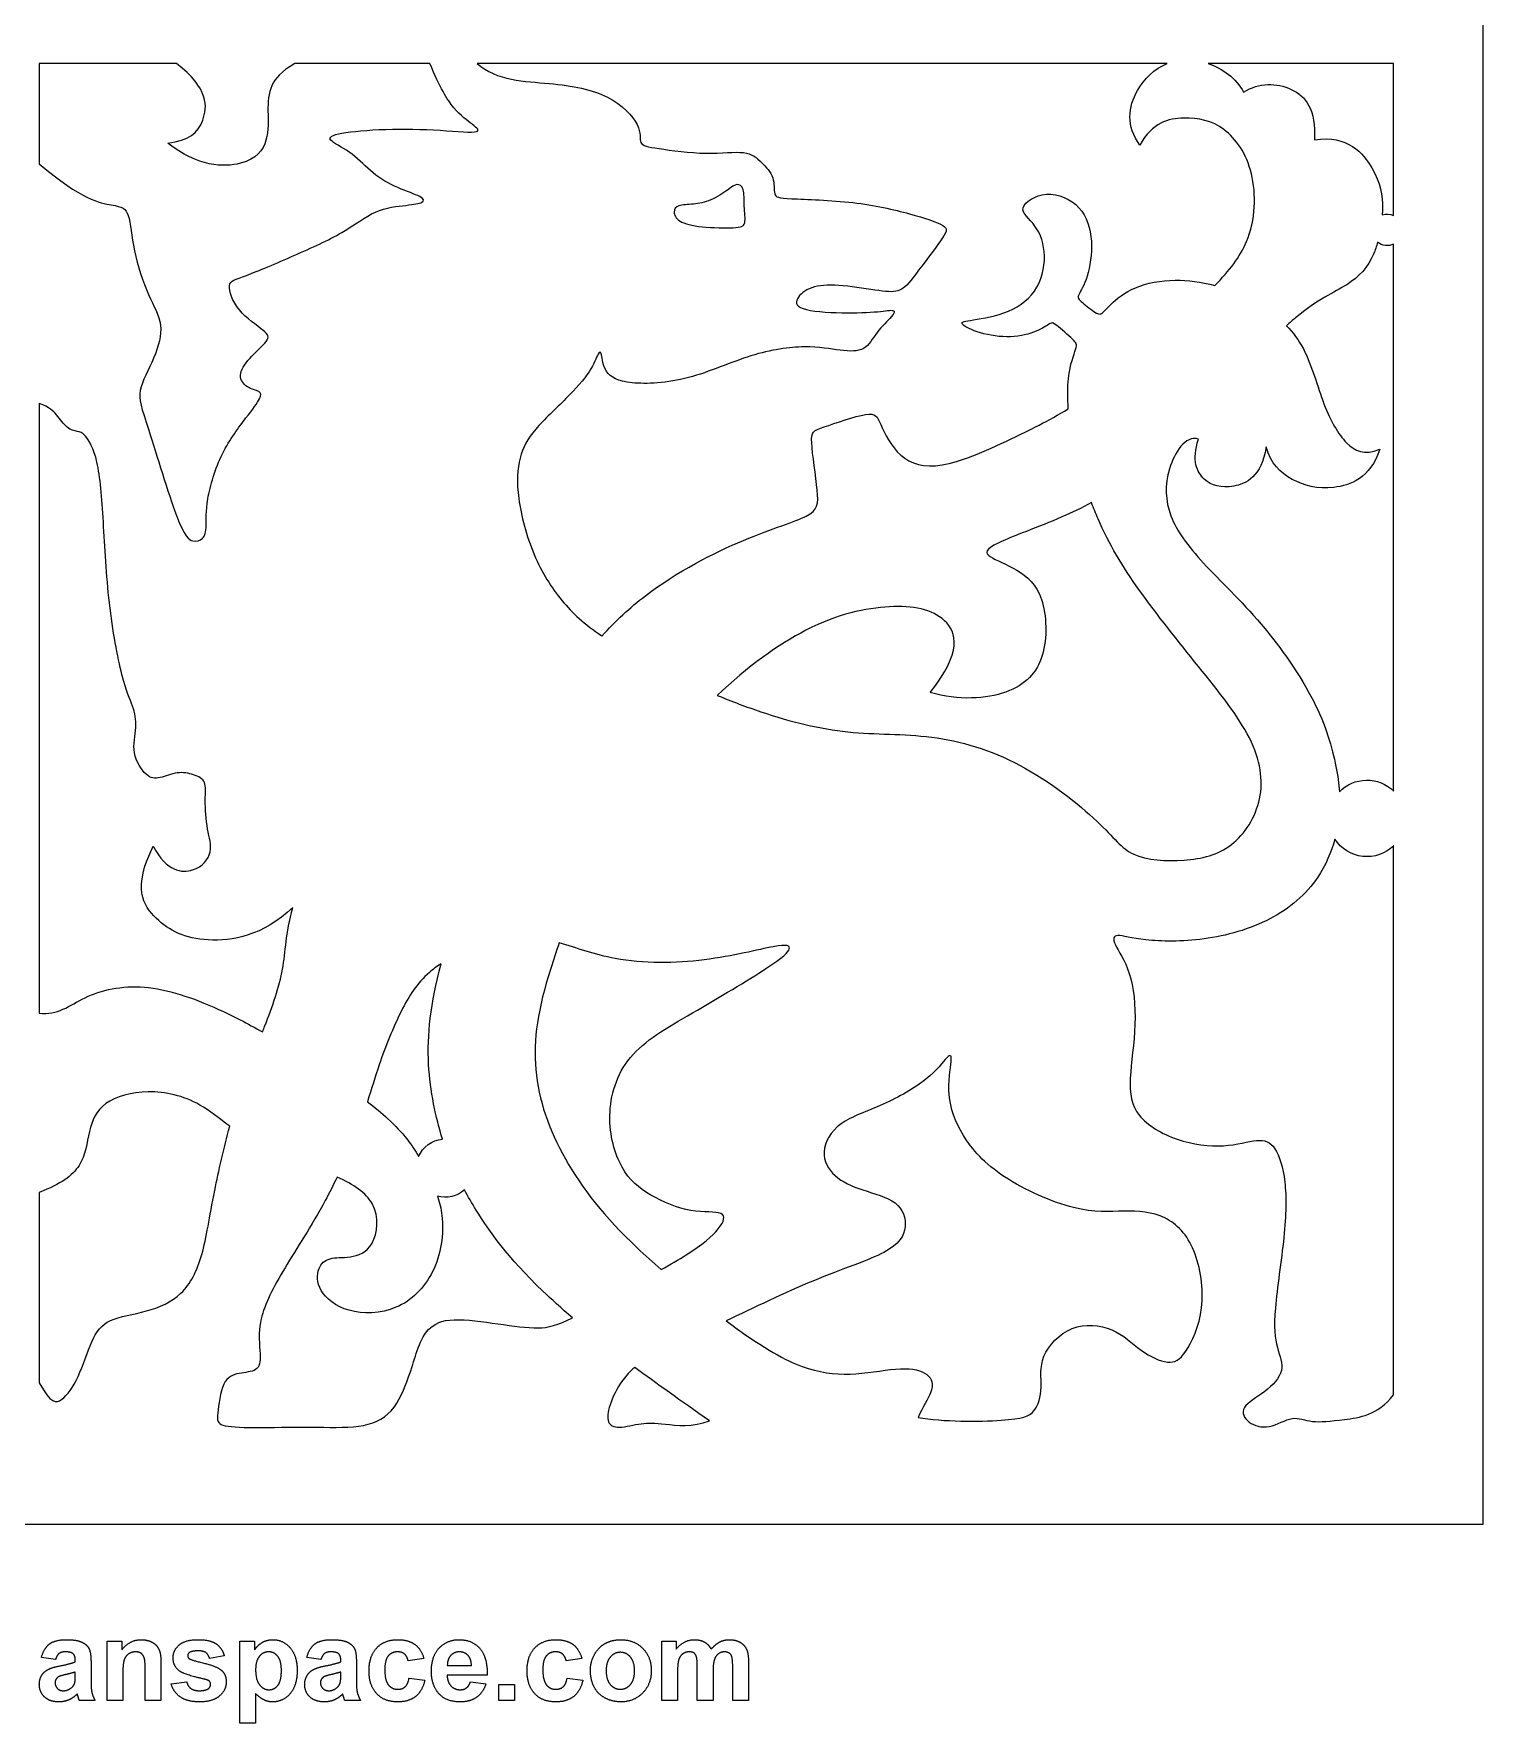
# Model space of a CAD drawing. Header units: millimetres. Extents: x -95 to 95, y -108 to 96.
# Drawn here: x 6.9 to 95.3, y -108.4 to -5.5 of the extents above; entities that cross this region are included whole.
import ezdxf

# ---------------------------------------------------------------- set-up
doc = ezdxf.new("R2010")
doc.units = ezdxf.units.MM
doc.header["$MEASUREMENT"] = 0
doc.layers.add('Layer 03', color=5, linetype='Continuous')

msp = doc.modelspace()

# ---------------------------------------------------------------- linework, layer by layer
at = {"layer": 'Layer 03'}
for p, q in [((7.27, -7.27), (7.27, -13.37)), ((15.63, -7.27), (7.27, -7.27)), ((31.07, -7.27), (22.83, -7.27)), ((76, -7.27), (33.94, -7.27)), ((89.79, -51.6), (89.79, -18.27)), ((7.27, -27.98), (7.27, -65.12)), ((89.79, -88.38), (89.79, -54.93)), ((7.27, -76.05), (7.27, -87.65)), ((11.41, -107), (11.41, -103.39)), ((11.41, -103.39), (12.3, -103.39)), ((12.3, -103.39), (12.3, -103.92)), ((19.49, -103.39), (20.39, -103.39)), ((19.49, -108.39), (19.49, -103.39)), ((20.39, -103.39), (20.39, -103.92)), ((45.2, -103.39), (46.07, -103.39)), ((45.2, -107), (45.2, -103.39)), ((46.07, -103.39), (46.07, -103.88)), ((8.26, -104.5), (7.4, -104.38)), ((9.46, -104.65), (9.46, -104.56)), ((10.42, -104.69), (10.42, -105.81)), ((14.68, -104.75), (14.68, -107)), ((18.54, -104.28), (17.64, -104.44)), ((24.43, -104.5), (23.57, -104.38)), ((25.64, -104.65), (25.64, -104.56)), ((26.59, -104.69), (26.59, -105.81)), ((30.7, -104.44), (29.74, -104.59)), ((32.13, -104.87), (33.6, -104.87)), ((40.33, -104.44), (39.37, -104.59)), ((49.52, -107), (49.52, -104.93)), ((50.48, -104.68), (50.48, -107)), ((9.46, -105.46), (9.46, -105.27)), ((12.36, -105.36), (12.36, -107)), ((13.72, -107), (13.72, -105.16)), ((15.3, -105.98), (16.25, -105.86)), ((25.64, -105.46), (25.64, -105.27)), ((29.8, -105.64), (30.76, -105.77)), ((34.56, -105.46), (32.12, -105.46)), ((33.54, -105.86), (34.49, -105.98)), ((39.43, -105.64), (40.39, -105.77)), ((46.16, -105.24), (46.16, -107)), ((47.36, -107), (47.36, -105.02)), ((48.32, -105.26), (48.32, -107)), ((10.67, -107), (9.71, -107)), ((12.36, -107), (11.41, -107)), ((14.68, -107), (13.72, -107)), ((20.45, -106.57), (20.45, -108.39)), ((26.84, -107), (25.88, -107)), ((35.27, -107), (35.27, -106.04)), ((35.27, -106.04), (36.22, -106.04)), ((36.22, -107), (35.27, -107)), ((36.22, -106.04), (36.22, -107)), ((46.16, -107), (45.2, -107)), ((48.32, -107), (47.36, -107)), ((50.48, -107), (49.52, -107)), ((20.45, -108.39), (19.49, -108.39))]:
    msp.add_line(p, q, dxfattribs=at)
for points in [[(-95.25, 96.27), (-95.25, -96.27), (95.25, -96.27), (95.25, 96.27), (-95.25, 96.27)], [(89.79, -16.52), (89.79, -7.27), (78.49, -7.27)]]:
    msp.add_lwpolyline(points, dxfattribs=at)
at = {"layer": 'Layer 03', "extrusion": (0, 0, -1)}
for centre, radius, start, end in [((-89.4, -17.4), 0.956, 71.3585, 114.297), ((-89.4, -17.4), 0.956, 245.703, 307.7431), ((-88.17, -53.26), 2.33, 43.9168, 134.391), ((-88.17, -53.26), 2.33, 225.609, 327.2871), ((-32, -74.57), 1.77, 23.5785, 84.7647), ((-32, -74.57), 1.77, 228.6974, 285.4912)]:
    msp.add_arc(centre, radius, start, end, dxfattribs=at)
at = {"layer": 'Layer 03'}
for points, knots in [([(7.27, -13.37), (9.84, -15.6), (12.11, -15.91), (12.77, -16.18), (12.93, -18.57), (13.91, -21.58), (14.92, -23.1), (14.34, -25.21), (13.12, -27.32), (13.67, -28.61), (15.86, -35.92), (16.64, -36.48), (17.29, -36.27), (17.5, -35.56), (17.36, -34.07), (18.3, -30.88), (20.01, -28.68), (20.83, -27.58), (20.78, -27.22), (19.89, -27.06), (19.33, -26.31), (19.97, -25.25), (21.35, -24.08), (21.19, -23.66), (19.24, -22.37), (18.61, -20.52), (19.48, -20.4), (22.83, -18.95), (25.92, -17.58), (27.71, -16.1), (29.79, -15.9), (30.74, -15.75), (30.71, -15.39), (29.11, -14.9), (27.53, -13.99), (26.42, -12.71), (24.78, -11.94), (25.08, -11.54), (27.86, -11.24), (31.36, -11.26), (34.41, -11.59), (33.73, -11.01), (32.56, -10.19), (31.67, -8.74), (31.07, -7.27)], [70.45821, 70.45821, 70.45821, 70.45821, 71.57014, 72.68207, 73.793999, 74.905929, 76.017859, 77.129789, 78.241718, 79.353648, 80.465578, 81.577508, 82.689438, 83.801367, 84.913297, 86.025227, 87.137157, 88.249087, 89.361016, 90.472946, 91.584876, 92.696806, 93.808736, 94.920665, 96.032595, 97.144525, 98.256455, 99.368384, 100.480314, 101.592244, 102.704174, 103.816104, 104.928033, 106.039963, 107.151893, 108.263823, 109.375753, 110.487682, 111.599612, 112.711542, 113.823472, 114.935402, 116.047331, 117.159261, 117.159261, 117.159261, 117.159261]), ([(22.83, -7.27), (22.02, -7.75), (21.27, -8.56), (21.16, -10.13), (21.3, -11.97), (20.12, -13.65), (16.94, -13.56), (15.09, -12.11)], [121.688776, 121.688776, 121.688776, 121.688776, 123.123482, 124.558189, 125.992895, 127.427601, 128.862307, 128.862307, 128.862307, 128.862307]), ([(33.94, -7.27), (35.13, -8.32), (38.6, -8.38), (42.16, -9.09), (44.07, -11.15), (43.72, -12.23), (44.6, -12.4), (48.08, -12.87), (50.42, -12.51), (51.28, -13.27), (52.12, -14.17), (51.98, -15.38), (52.44, -15.5), (57.03, -15.63), (60.48, -16.43), (62.75, -17.18), (62.47, -17.7), (60.45, -20.42), (59.76, -21.22), (58.66, -21.17), (56.12, -20.73), (54.38, -20.77), (53.36, -21.48), (53.3, -22.3), (56.27, -22.5), (58.58, -22.4), (59.44, -22.22), (59.35, -22.6), (58.23, -23.62), (57.65, -24.83), (56.15, -24.8), (54.11, -24.39), (50.72, -24.85), (46.81, -26.67), (42.97, -26.88), (41.63, -26.12), (41.54, -24.81), (41.35, -24.78), (40.94, -25.97), (39.48, -27.63), (37.29, -29.62), (36.45, -31.17), (36.29, -33.54), (37.29, -37.34), (39.06, -40.14), (40.47, -41.41), (41.55, -42.14), (41.55, -42.15)], [471.536981, 471.536981, 471.536981, 471.536981, 472.891674, 474.246367, 475.60106, 476.955753, 478.310446, 479.665139, 481.019832, 482.374525, 483.729218, 485.083911, 486.438604, 487.793297, 489.147991, 490.502684, 491.857377, 493.21207, 494.566763, 495.921456, 497.276149, 498.630842, 499.985535, 501.340228, 502.694921, 504.049614, 505.404307, 506.759, 508.113694, 509.468387, 510.82308, 512.177773, 513.532466, 514.887159, 516.241852, 517.596545, 518.951238, 520.305931, 521.660624, 523.015317, 524.37001, 525.724703, 527.079397, 528.43409, 529.788783, 531.143476, 531.146013, 531.146013, 531.146013, 531.146013]), ([(74.33, -12.24), (73.48, -11.09), (73.72, -9.05), (75.21, -7.58), (76, -7.27)], [444.723317, 444.723317, 444.723317, 444.723317, 446.867181, 448.404396, 448.404396, 448.404396, 448.404396]), ([(78.9, -20.8), (79.78, -19.88), (81.35, -17.92), (81.47, -13.65), (79.54, -10.93), (77.1, -10.39), (75.07, -10.85), (74.33, -12.24)], [431.425292, 431.425292, 431.425292, 431.425292, 433.441555, 436.261995, 439.082436, 441.902877, 444.723317, 444.723317, 444.723317, 444.723317]), ([(84.96, -11.91), (87, -11.61), (88.87, -13.83), (89.15, -15.35), (89.1, -16.37), (89.1, -16.49)], [32.006784, 32.006784, 32.006784, 32.006784, 34.133692, 36.260599, 36.541378, 36.541378, 36.541378, 36.541378]), ([(69.97, -28.31), (69.91, -27.59), (69.94, -25.89), (70.55, -24.44), (70.44, -24.23), (69.06, -23.03), (68.93, -23.05), (68.14, -23.59), (66.53, -24.04), (64.46, -23.73), (63.29, -23.09), (63.66, -22.94), (66.12, -22.64), (68.15, -21.3), (68.72, -18.92), (68.06, -16.99), (66.66, -16.12), (68.58, -14.86), (70.89, -15.85), (71.55, -18.07), (71.16, -20.45), (70.5, -21.45), (70.58, -21.65), (71.65, -22.51), (71.98, -22.6), (72.41, -22.03), (73.88, -20.8), (76.38, -20.34), (78.05, -20.56), (78.9, -20.8)], [395.579228, 395.579228, 395.579228, 395.579228, 396.358295, 397.712988, 399.067681, 400.422374, 401.777068, 403.131761, 404.486454, 405.841147, 407.19584, 408.550533, 409.905226, 411.259919, 412.614612, 413.969305, 415.323998, 416.678691, 418.033384, 419.388078, 420.742771, 422.097464, 423.452157, 424.80685, 426.161543, 427.516236, 428.870929, 430.225622, 431.425292, 431.425292, 431.425292, 431.425292]), ([(88.82, -18.15), (88.75, -18.4), (88.36, -19.53), (87.18, -20.82), (85.02, -21.69), (83.46, -23.07), (83.27, -23.24)], [47.946887, 47.946887, 47.946887, 47.946887, 48.538473, 50.665381, 52.792289, 53.074932, 53.074932, 53.074932, 53.074932]), ([(83.27, -23.24), (83.66, -23.65), (84.64, -24.96), (85.48, -28.26), (86.88, -30.64), (87.98, -31.14), (88.96, -30.77)], [53.074932, 53.074932, 53.074932, 53.074932, 53.806926, 55.161619, 56.516312, 57.871005, 57.871005, 57.871005, 57.871005]), ([(41.55, -42.15), (42.38, -41.23), (45.04, -38.77), (50.63, -35.93), (54.65, -34.84), (54.8, -33.74), (54.16, -29.74), (54.56, -29.59), (58.19, -28.34), (58.37, -28.96), (59.56, -31.42), (61.98, -32.14), (65.61, -30.6), (68.76, -29.03), (69.97, -28.31)], [364.294447, 364.294447, 364.294447, 364.294447, 365.672868, 368.493309, 371.31375, 374.13419, 376.954631, 379.775072, 382.595512, 385.415953, 388.236394, 391.056834, 393.877275, 395.579228, 395.579228, 395.579228, 395.579228]), ([(77.9, -30.15), (77.09, -29.91), (75.8, -32), (75.91, -34.86), (77.89, -37.55), (81.79, -41.19), (85.3, -46.28), (86.21, -49.54), (86.46, -51.15), (86.49, -51.65)], [67.914172, 67.914172, 67.914172, 67.914172, 69.469855, 71.025538, 72.581221, 74.136904, 75.692587, 77.24827, 77.959844, 77.959844, 77.959844, 77.959844]), ([(48.58, -45.77), (49.46, -46.13), (52.25, -47.18), (56.59, -48.24), (61.55, -48.01), (67.06, -49.6), (72.4, -53.8), (73.56, -55.73), (77.12, -55.96), (80.07, -55.25), (82.04, -52.16), (81.5, -48.48), (77.96, -44.08), (74.05, -39.22), (72.3, -36.3), (71.51, -34.36), (71.38, -34.02)], [43.328033, 43.328033, 43.328033, 43.328033, 43.968701, 45.323394, 46.678087, 48.03278, 49.387473, 50.742166, 52.096859, 53.451552, 54.806245, 56.160938, 57.515631, 58.870324, 60.225018, 60.497284, 60.497284, 60.497284, 60.497284]), ([(71.38, -34.02), (70.79, -34.35), (68.88, -35.25), (64.88, -36.67), (64.88, -37.29), (66.88, -38.02), (68.6, -39.47), (68.75, -43.66), (66.67, -45.87), (63.29, -46.1), (61.55, -45.58)], [60.497284, 60.497284, 60.497284, 60.497284, 61.435157, 63.562064, 65.688972, 67.815879, 69.942787, 72.069694, 74.196602, 76.323509, 76.323509, 76.323509, 76.323509]), ([(61.55, -45.58), (63.52, -43.13), (62.84, -40.72), (59.34, -40.08), (54.42, -41.12), (50.42, -44.02), (48.58, -45.77)], [31.903613, 31.903613, 31.903613, 31.903613, 34.850995, 37.798377, 40.74576, 43.328033, 43.328033, 43.328033, 43.328033]), ([(86.21, -54.52), (85.99, -55.32), (85.15, -57.3), (82.47, -59.61), (78.17, -60.82), (74.32, -60.73), (72.76, -60.22), (72.61, -60.78), (73.83, -62.44), (74.19, -65.76), (73.59, -69.34), (73.92, -71.45), (76.53, -73), (79.59, -73.38), (81.62, -72.71), (82.6, -73.09), (83.28, -75.23), (83.23, -78.49), (82.41, -83.61), (82.64, -85.61), (83.27, -86.88), (82, -88.26), (80.34, -89.13), (80.85, -90.15), (82.19, -90.53), (83.7, -89.57), (84.7, -90.13), (86.54, -89.91), (88.81, -89.64), (89.79, -88.38)], [55.246818, 55.246818, 55.246818, 55.246818, 56.311794, 57.867477, 59.42316, 60.978843, 62.534526, 64.090209, 65.645892, 67.201575, 68.757258, 70.312941, 71.868624, 73.424307, 74.979991, 76.535674, 78.091357, 79.64704, 81.202723, 82.758406, 84.314089, 85.869772, 87.425455, 88.981138, 90.536821, 92.092504, 93.648187, 95.20387, 96.759553, 96.759553, 96.759553, 96.759553]), ([(20.87, -66.27), (20.91, -66.16), (21.47, -64.74), (22.28, -62.41), (22.28, -60.31), (22.71, -58.69)], [77.333483, 77.333483, 77.333483, 77.333483, 77.474263, 79.209035, 80.943808, 80.943808, 80.943808, 80.943808]), ([(38.95, -60.85), (38.76, -61.39), (37.72, -64.46), (37.05, -68.6), (38.96, -74.04), (42.02, -77.95), (44.66, -80.31), (45.16, -80.75)], [-32.244621, -32.244621, -32.244621, -32.244621, -31.647515, -28.700133, -25.752751, -22.805369, -22.13547, -22.13547, -22.13547, -22.13547]), ([(45.16, -80.75), (45.72, -80.44), (47.39, -79.46), (48.9, -78.2), (49.2, -77.1), (47.07, -77.38), (44.37, -76.26), (42.65, -74.83), (41.69, -71.45), (42.8, -67.56), (46.82, -65.27), (52.31, -62.03), (53.2, -61.1), (52.69, -60.83), (47.96, -62.07), (42.71, -62.14), (40, -61.15), (38.95, -60.85)], [-22.13547, -22.13547, -22.13547, -22.13547, -21.391823, -19.720261, -18.048698, -16.377136, -14.705574, -13.034012, -11.36245, -9.690888, -8.019326, -6.347764, -4.676202, -3.00464, -1.333078, 0.338484, 1.525104, 1.525104, 1.525104, 1.525104]), ([(31.75, -62.12), (31.49, -62.28), (30.43, -63.08), (29.3, -64.83), (28.06, -67.89), (27.52, -69.72), (27.26, -70.52)], [9.461671, 9.461671, 9.461671, 9.461671, 9.941428, 11.61299, 13.284552, 14.367322, 14.367322, 14.367322, 14.367322]), ([(31.84, -72.81), (31.42, -71.47), (30.7, -68.12), (31.11, -64.57), (31.75, -62.12)], [4.118217, 4.118217, 4.118217, 4.118217, 6.64431, 9.461671, 9.461671, 9.461671, 9.461671]), ([(7.27, -65.12), (8.37, -65.29), (9.8, -64.01), (13.52, -63.14), (17.43, -64.45), (19.95, -65.75), (20.87, -66.27)], [70.935913, 70.935913, 70.935913, 70.935913, 72.742072, 74.548231, 76.354389, 77.333483, 77.333483, 77.333483, 77.333483]), ([(60.81, -89.76), (62.33, -90.03), (66.79, -90), (68, -89.53), (68.44, -87.98), (68.1, -86.06), (70.08, -83.96), (72.81, -84.18), (74.36, -85.8), (76.16, -86.6), (77.05, -86.11), (78.41, -83.27), (77.84, -79.28), (75.97, -77.31), (73.37, -77.1), (70.67, -77.39), (65.62, -75.16), (63.34, -72.56), (62.5, -70.09), (62.94, -67.71), (62.72, -67.56), (61.58, -69.14), (58.68, -70.8), (55.82, -71.71), (54.78, -73.63), (55.61, -75.15), (57.35, -75.93), (59.71, -76.51), (60.27, -78.17), (59.36, -79.72), (54.81, -81.12), (50.78, -83.09), (49.12, -83.87)], [60.248101, 60.248101, 60.248101, 60.248101, 61.683698, 63.119296, 64.554894, 65.990491, 67.426089, 68.861687, 70.297285, 71.732882, 73.16848, 74.604078, 76.039676, 77.475273, 78.910871, 80.346469, 81.782066, 83.217664, 84.653262, 86.08886, 87.524457, 88.960055, 90.395653, 91.831251, 93.266848, 94.702446, 96.138044, 97.573641, 99.009239, 100.444837, 101.880435, 103.195407, 103.195407, 103.195407, 103.195407]), ([(18.87, -72.02), (18.23, -71.54), (16.7, -70.29), (13.84, -69.67), (10.97, -70.47), (10.24, -72.26), (10.01, -74.54), (8.57, -75.54), (7.27, -76.05)], [64.854453, 64.854453, 64.854453, 64.854453, 65.937716, 67.743875, 69.550034, 71.356192, 73.162351, 74.96851, 74.96851, 74.96851, 74.96851]), ([(27.26, -70.52), (27.72, -70.87), (29.29, -72.18), (29.98, -73.16), (30.38, -73.87)], [1.169438, 1.169438, 1.169438, 1.169438, 1.676782, 3.078931, 3.078931, 3.078931, 3.078931]), ([(7.27, -87.65), (7.97, -88.93), (8.61, -88.9), (9.69, -87.43), (10.43, -84.94), (11.35, -83.7), (13.84, -83.38), (16.07, -82.42), (17.29, -80.06), (17.75, -76.67), (18.51, -73.36), (18.87, -72.02)], [49.728756, 49.728756, 49.728756, 49.728756, 51.463528, 53.1983, 54.933073, 56.667845, 58.402618, 60.13739, 61.872163, 63.606935, 64.854453, 64.854453, 64.854453, 64.854453]), ([(25.42, -75.11), (25.19, -75.59), (24.14, -77.67), (22.05, -80.8), (20.47, -83.9), (20.81, -86.11), (20.62, -86.98), (19.41, -87.02), (18.4, -87.4), (18.08, -89.8), (18.14, -90.29), (20.1, -90.41), (23.93, -90.31), (26.88, -90.45), (28.88, -89.63), (29.53, -87.96), (29.75, -87.34), (29.97, -86.72), (30.21, -85.9), (30.75, -84.43), (32, -83.63), (34.89, -84), (37.61, -84.41), (38.62, -84.23), (39.65, -83.74), (39.75, -83.69)], [12.704751, 12.704751, 12.704751, 12.704751, 13.21503, 14.886592, 16.558154, 18.229717, 19.901279, 21.572841, 23.244403, 24.915965, 26.587527, 28.259089, 29.930651, 31.602213, 33.273775, 34.945337, 34.945337, 34.945337, 36.616899, 38.288461, 39.960023, 41.631586, 43.303148, 44.97471, 45.149715, 45.149715, 45.149715, 45.149715]), ([(31.53, -76.28), (31.66, -76.65), (32.01, -78.09), (31.53, -81.13), (29.14, -83.42), (25.91, -83.49), (24.14, -82.01), (24.21, -80.58), (24.88, -79.97), (26.18, -80.07), (27.73, -79.57), (28.13, -76.72), (26.42, -75.57), (25.42, -75.11)], [-5.670203, -5.670203, -5.670203, -5.670203, -5.007628, -3.20147, -1.395311, 0.410848, 2.217006, 4.023165, 5.829324, 7.635482, 9.441641, 11.2478, 12.704751, 12.704751, 12.704751, 12.704751]), ([(39.75, -83.69), (39.07, -83.1), (36.02, -80.33), (34.37, -77.95), (33.39, -76.3), (33.17, -75.9)], [45.149715, 45.149715, 45.149715, 45.149715, 45.830767, 48.651208, 49.557535, 49.557535, 49.557535, 49.557535]), ([(49.12, -83.87), (49.5, -84.16), (51.86, -85.84), (54.19, -87.01), (57, -87.24), (59.97, -86.62), (61.55, -87.04), (61.87, -87.97), (61.12, -89.09), (60.81, -89.76)], [42.947306, 42.947306, 42.947306, 42.947306, 43.4883, 46.435682, 49.383064, 52.330446, 55.277828, 58.22521, 60.248101, 60.248101, 60.248101, 60.248101]), ([(43.55, -86.71), (43.25, -86.96), (42.59, -87.69), (41.93, -89.1), (41.83, -90.13), (42.47, -90.48), (44.02, -90.06), (45.11, -90.12), (47.08, -90.36), (48.11, -89.96)], [1.098082, 1.098082, 1.098082, 1.098082, 1.85383, 3.289428, 4.725025, 6.160623, 7.596221, 9.031819, 10.467416, 10.467416, 10.467416, 10.467416])]:
    msp.add_open_spline(points, degree=3, knots=knots, dxfattribs=at)
for points, degree in [([(15.09, -12.11), (16.41, -11.97), (17.44, -11.05), (17.61, -8.79), (15.63, -7.27)], 3), ([(78.49, -7.27), (79.37, -7.57), (80.19, -8.15), (80.65, -9.01)], 3), ([(80.65, -9.01), (81.58, -8.42), (83.78, -8.43), (85.08, -10.08), (84.96, -11.91)], 3), ([(48.18, -15.58), (48.55, -15.42), (49.33, -14.91), (49.77, -14.53), (50.24, -14.82), (50.19, -15.93), (50.36, -17.15), (49.86, -17.3), (47.51, -17.27), (46.12, -16.91), (45.87, -16.28), (46.12, -15.86), (47.12, -15.87), (47.81, -15.74), (48.18, -15.58)], 3), ([(14.21, -54.95), (15.03, -56.52), (16.91, -56.67), (17.91, -55.28), (17.48, -54.04), (17.33, -52.01), (17.49, -50.96), (16.7, -50.58), (15.69, -50.37), (14.57, -50.86), (13.81, -50.81), (12.83, -49.29), (13.26, -47.64), (13.02, -46.45), (12.34, -45.08), (11.43, -40.19), (11.18, -34.97), (10.88, -31.17), (9.99, -29.74), (9.64, -29.7), (8.95, -29.56), (8.31, -28.61), (7.9, -28.22), (7.27, -27.98)], 3), ([(82.03, -30.63), (81.73, -32.46), (79.88, -33.3), (78.12, -32.85), (77.48, -31.48), (77.9, -30.15)], 3), ([(88.96, -30.77), (88.35, -32.53), (85.96, -33.42), (83.51, -32.78), (82.29, -31.64), (82.03, -30.63)], 3), ([(22.71, -58.69), (20.9, -60.43), (17.09, -61.06), (14.24, -59.64), (12.94, -57.49), (14.21, -54.95)], 3), ([(48.11, -89.96), (46.36, -88.75), (44.85, -87.68), (43.55, -86.71)], 3), ([(7.4, -104.38), (7.54, -103.83), (7.89, -103.56)], 2), ([(7.89, -103.56), (8.24, -103.3), (8.93, -103.3)], 2), ([(8.93, -103.3), (9.56, -103.3), (9.86, -103.45)], 2), ([(9.86, -103.45), (10.17, -103.6), (10.29, -103.83)], 2), ([(10.29, -103.83), (10.42, -104.07), (10.42, -104.69)], 2), ([(12.3, -103.92), (12.77, -103.3), (13.48, -103.3)], 2), ([(13.48, -103.3), (13.79, -103.3), (14.05, -103.41)], 2), ([(14.05, -103.41), (14.31, -103.52), (14.44, -103.7)], 2), ([(14.44, -103.7), (14.57, -103.88), (14.63, -104.1)], 2), ([(15.42, -104.41), (15.42, -103.94), (15.79, -103.62)], 2), ([(15.79, -103.62), (16.16, -103.3), (16.94, -103.3)], 2), ([(16.94, -103.3), (17.68, -103.3), (18.04, -103.55)], 2), ([(18.04, -103.55), (18.4, -103.8), (18.54, -104.28)], 2), ([(20.39, -103.92), (20.56, -103.65), (20.85, -103.47)], 2), ([(20.85, -103.47), (21.14, -103.3), (21.5, -103.3)], 2), ([(21.5, -103.3), (22.12, -103.3), (22.55, -103.79)], 2), ([(22.55, -103.79), (22.98, -104.29), (22.98, -105.17)], 2), ([(23.57, -104.38), (23.71, -103.83), (24.06, -103.56)], 2), ([(24.06, -103.56), (24.41, -103.3), (25.1, -103.3)], 2), ([(25.1, -103.3), (25.73, -103.3), (26.04, -103.45)], 2), ([(26.04, -103.45), (26.34, -103.6), (26.47, -103.83)], 2), ([(26.47, -103.83), (26.59, -104.07), (26.59, -104.69)], 2), ([(27.36, -105.2), (27.36, -104.3), (27.83, -103.8)], 2), ([(27.83, -103.8), (28.3, -103.3), (29.1, -103.3)], 2), ([(29.1, -103.3), (29.76, -103.3), (30.14, -103.58)], 2), ([(30.14, -103.58), (30.53, -103.86), (30.7, -104.44)], 2), ([(31.16, -105.22), (31.16, -104.32), (31.63, -103.81)], 2), ([(31.63, -103.81), (32.11, -103.3), (32.83, -103.3)], 2), ([(32.83, -103.3), (33.64, -103.3), (34.11, -103.83)], 2), ([(34.11, -103.83), (34.58, -104.36), (34.56, -105.46)], 2), ([(36.99, -105.2), (36.99, -104.3), (37.46, -103.8)], 2), ([(37.46, -103.8), (37.93, -103.3), (38.73, -103.3)], 2), ([(38.73, -103.3), (39.39, -103.3), (39.77, -103.58)], 2), ([(39.77, -103.58), (40.16, -103.86), (40.33, -104.44)], 2), ([(41.09, -104.22), (41.32, -103.77), (41.75, -103.53)], 2), ([(41.75, -103.53), (42.17, -103.3), (42.7, -103.3)], 2), ([(42.7, -103.3), (43.51, -103.3), (44.04, -103.83)], 2), ([(44.04, -103.83), (44.56, -104.37), (44.56, -105.18)], 2), ([(46.07, -103.88), (46.54, -103.3), (47.19, -103.3)], 2), ([(47.19, -103.3), (47.54, -103.3), (47.79, -103.44)], 2), ([(47.79, -103.44), (48.05, -103.59), (48.21, -103.88)], 2), ([(48.21, -103.88), (48.45, -103.59), (48.72, -103.44)], 2), ([(48.72, -103.44), (48.99, -103.3), (49.3, -103.3)], 2), ([(49.3, -103.3), (49.7, -103.3), (49.97, -103.46)], 2), ([(49.97, -103.46), (50.25, -103.62), (50.38, -103.93)], 2), ([(50.38, -103.93), (50.48, -104.17), (50.48, -104.68)], 2), ([(7.81, -105.11), (8.07, -104.98), (8.56, -104.89)], 2), ([(8.48, -104.14), (8.34, -104.24), (8.26, -104.5)], 2), ([(8.85, -104.04), (8.61, -104.04), (8.48, -104.14)], 2), ([(8.56, -104.89), (9.21, -104.76), (9.46, -104.65)], 2), ([(9.33, -104.16), (9.21, -104.04), (8.85, -104.04)], 2), ([(9.46, -104.56), (9.46, -104.28), (9.33, -104.16)], 2), ([(12.44, -104.53), (12.36, -104.76), (12.36, -105.36)], 2), ([(12.7, -104.17), (12.51, -104.31), (12.44, -104.53)], 2), ([(13.14, -104.04), (12.9, -104.04), (12.7, -104.17)], 2), ([(13.47, -104.13), (13.33, -104.04), (13.14, -104.04)], 2), ([(13.66, -104.4), (13.6, -104.23), (13.47, -104.13)], 2), ([(13.72, -105.16), (13.72, -104.57), (13.66, -104.4)], 2), ([(14.63, -104.1), (14.68, -104.33), (14.68, -104.75)], 2), ([(15.85, -105.23), (15.42, -104.94), (15.42, -104.41)], 2), ([(16.42, -104.08), (16.31, -104.16), (16.31, -104.28)], 2), ([(16.31, -104.28), (16.31, -104.38), (16.41, -104.46)], 2), ([(16.41, -104.46), (16.54, -104.55), (17.3, -104.73)], 2), ([(16.96, -103.98), (16.59, -103.98), (16.42, -104.08)], 2), ([(17.42, -104.09), (17.26, -103.98), (16.96, -103.98)], 2), ([(17.3, -104.73), (18.06, -104.91), (18.36, -105.16)], 2), ([(17.64, -104.44), (17.58, -104.21), (17.42, -104.09)], 2), ([(20.68, -104.31), (20.45, -104.59), (20.45, -105.13)], 2), ([(21.25, -104.04), (20.9, -104.04), (20.68, -104.31)], 2), ([(21.8, -104.32), (21.58, -104.04), (21.25, -104.04)], 2), ([(22.02, -105.18), (22.02, -104.6), (21.8, -104.32)], 2), ([(23.99, -105.11), (24.24, -104.98), (24.73, -104.89)], 2), ([(24.65, -104.14), (24.52, -104.24), (24.43, -104.5)], 2), ([(25.02, -104.04), (24.78, -104.04), (24.65, -104.14)], 2), ([(24.73, -104.89), (25.38, -104.76), (25.64, -104.65)], 2), ([(25.51, -104.16), (25.38, -104.04), (25.02, -104.04)], 2), ([(25.64, -104.56), (25.64, -104.28), (25.51, -104.16)], 2), ([(28.53, -104.29), (28.32, -104.54), (28.32, -105.13)], 2), ([(29.1, -104.04), (28.74, -104.04), (28.53, -104.29)], 2), ([(29.53, -104.18), (29.36, -104.04), (29.1, -104.04)], 2), ([(29.74, -104.59), (29.69, -104.32), (29.53, -104.18)], 2), ([(32.34, -104.26), (32.13, -104.49), (32.13, -104.87)], 2), ([(32.87, -104.04), (32.55, -104.04), (32.34, -104.26)], 2), ([(33.38, -104.25), (33.17, -104.04), (32.87, -104.04)], 2), ([(33.6, -104.87), (33.59, -104.46), (33.38, -104.25)], 2), ([(38.16, -104.29), (37.95, -104.54), (37.95, -105.13)], 2), ([(38.72, -104.04), (38.37, -104.04), (38.16, -104.29)], 2), ([(39.16, -104.18), (38.99, -104.04), (38.72, -104.04)], 2), ([(39.37, -104.59), (39.32, -104.32), (39.16, -104.18)], 2), ([(40.85, -105.14), (40.85, -104.66), (41.09, -104.22)], 2), ([(42.06, -104.36), (41.81, -104.65), (41.81, -105.19)], 2), ([(42.67, -104.07), (42.31, -104.07), (42.06, -104.36)], 2), ([(43.29, -104.36), (43.04, -104.07), (42.67, -104.07)], 2), ([(43.54, -105.19), (43.54, -104.65), (43.29, -104.36)], 2), ([(46.24, -104.5), (46.16, -104.72), (46.16, -105.24)], 2), ([(46.48, -104.16), (46.31, -104.28), (46.24, -104.5)], 2), ([(46.87, -104.04), (46.66, -104.04), (46.48, -104.16)], 2), ([(47.16, -104.11), (47.05, -104.04), (46.87, -104.04)], 2), ([(47.31, -104.34), (47.26, -104.19), (47.16, -104.11)], 2), ([(47.36, -105.02), (47.36, -104.49), (47.31, -104.34)], 2), ([(48.4, -104.52), (48.32, -104.75), (48.32, -105.26)], 2), ([(48.65, -104.16), (48.48, -104.28), (48.4, -104.52)], 2), ([(49.02, -104.04), (48.83, -104.04), (48.65, -104.16)], 2), ([(49.43, -104.24), (49.3, -104.04), (49.02, -104.04)], 2), ([(49.52, -104.93), (49.52, -104.4), (49.43, -104.24)], 2), ([(7.27, -106.02), (7.27, -105.72), (7.41, -105.48)], 2), ([(7.41, -105.48), (7.56, -105.24), (7.81, -105.11)], 2), ([(8.41, -105.58), (8.23, -105.72), (8.23, -105.92)], 2), ([(8.23, -105.92), (8.23, -106.12), (8.37, -106.27)], 2), ([(8.91, -105.42), (8.52, -105.5), (8.41, -105.58)], 2), ([(9.46, -105.27), (9.29, -105.33), (8.91, -105.42)], 2), ([(9.21, -106.24), (9.38, -106.11), (9.43, -105.93)], 2), ([(9.43, -105.93), (9.46, -105.8), (9.46, -105.46)], 2), ([(10.42, -105.81), (10.42, -106.29), (10.47, -106.51)], 2), ([(15.86, -106.79), (15.43, -106.49), (15.3, -105.98)], 2), ([(17.32, -105.7), (16.16, -105.45), (15.85, -105.23)], 2), ([(16.25, -105.86), (16.31, -106.13), (16.5, -106.27)], 2), ([(17.64, -105.83), (17.56, -105.76), (17.32, -105.7)], 2), ([(17.58, -106.28), (17.7, -106.18), (17.7, -106.02)], 2), ([(17.7, -106.02), (17.7, -105.91), (17.64, -105.83)], 2), ([(18.66, -105.87), (18.66, -106.37), (18.25, -106.73)], 2), ([(18.36, -105.16), (18.66, -105.42), (18.66, -105.87)], 2), ([(20.45, -105.13), (20.45, -105.76), (20.69, -106.05)], 2), ([(21.81, -106.08), (22.02, -105.81), (22.02, -105.18)], 2), ([(22.98, -105.17), (22.98, -106.08), (22.55, -106.59)], 2), ([(23.44, -106.02), (23.44, -105.72), (23.59, -105.48)], 2), ([(23.59, -105.48), (23.73, -105.24), (23.99, -105.11)], 2), ([(24.58, -105.58), (24.4, -105.72), (24.4, -105.92)], 2), ([(24.4, -105.92), (24.4, -106.12), (24.54, -106.27)], 2), ([(25.08, -105.42), (24.7, -105.5), (24.58, -105.58)], 2), ([(25.64, -105.27), (25.46, -105.33), (25.08, -105.42)], 2), ([(25.38, -106.24), (25.55, -106.11), (25.6, -105.93)], 2), ([(25.6, -105.93), (25.64, -105.8), (25.64, -105.46)], 2), ([(26.59, -105.81), (26.59, -106.29), (26.64, -106.51)], 2), ([(27.83, -106.59), (27.36, -106.09), (27.36, -105.2)], 2), ([(28.32, -105.13), (28.32, -105.78), (28.54, -106.05)], 2), ([(29.56, -106.17), (29.73, -106.02), (29.8, -105.64)], 2), ([(30.76, -105.77), (30.61, -106.42), (30.2, -106.76)], 2), ([(31.52, -106.47), (31.16, -105.98), (31.16, -105.22)], 2), ([(32.12, -105.46), (32.13, -105.88), (32.35, -106.12)], 2), ([(33.3, -106.23), (33.46, -106.12), (33.54, -105.86)], 2), ([(34.49, -105.98), (34.31, -106.52), (33.91, -106.81)], 2), ([(37.46, -106.59), (36.99, -106.09), (36.99, -105.2)], 2), ([(37.95, -105.13), (37.95, -105.78), (38.17, -106.05)], 2), ([(39.19, -106.17), (39.36, -106.02), (39.43, -105.64)], 2), ([(40.39, -105.77), (40.24, -106.42), (39.83, -106.76)], 2), ([(41.09, -106.21), (40.85, -105.77), (40.85, -105.14)], 2), ([(41.81, -105.19), (41.81, -105.74), (42.06, -106.03)], 2), ([(43.29, -106.03), (43.54, -105.74), (43.54, -105.19)], 2), ([(44.56, -105.18), (44.56, -106.01), (44.03, -106.55)], 2), ([(7.59, -106.79), (7.27, -106.49), (7.27, -106.02)], 2), ([(8.47, -107.09), (7.91, -107.09), (7.59, -106.79)], 2), ([(8.37, -106.27), (8.51, -106.41), (8.74, -106.41)], 2), ([(9.06, -106.97), (8.78, -107.09), (8.47, -107.09)], 2), ([(8.74, -106.41), (8.98, -106.41), (9.21, -106.24)], 2), ([(9.58, -106.61), (9.34, -106.85), (9.06, -106.97)], 2), ([(9.62, -106.72), (9.59, -106.64), (9.58, -106.61)], 2), ([(9.71, -107), (9.67, -106.91), (9.62, -106.72)], 2), ([(10.47, -106.51), (10.52, -106.74), (10.67, -107)], 2), ([(17.02, -107.09), (16.29, -107.09), (15.86, -106.79)], 2), ([(16.5, -106.27), (16.69, -106.41), (17.02, -106.41)], 2), ([(17.02, -106.41), (17.39, -106.41), (17.58, -106.28)], 2), ([(18.25, -106.73), (17.83, -107.09), (17.02, -107.09)], 2), ([(20.96, -106.97), (20.72, -106.86), (20.45, -106.57)], 2), ([(20.69, -106.05), (20.92, -106.35), (21.26, -106.35)], 2), ([(21.49, -107.09), (21.19, -107.09), (20.96, -106.97)], 2), ([(21.26, -106.35), (21.59, -106.35), (21.81, -106.08)], 2), ([(22.55, -106.59), (22.11, -107.09), (21.49, -107.09)], 2), ([(23.76, -106.79), (23.44, -106.49), (23.44, -106.02)], 2), ([(24.64, -107.09), (24.09, -107.09), (23.76, -106.79)], 2), ([(24.54, -106.27), (24.69, -106.41), (24.91, -106.41)], 2), ([(25.24, -106.97), (24.96, -107.09), (24.64, -107.09)], 2), ([(24.91, -106.41), (25.16, -106.41), (25.38, -106.24)], 2), ([(25.76, -106.61), (25.51, -106.85), (25.24, -106.97)], 2), ([(25.79, -106.72), (25.77, -106.64), (25.76, -106.61)], 2), ([(25.88, -107), (25.85, -106.91), (25.79, -106.72)], 2), ([(26.64, -106.51), (26.7, -106.74), (26.84, -107)], 2), ([(29.09, -107.09), (28.3, -107.09), (27.83, -106.59)], 2), ([(28.54, -106.05), (28.75, -106.32), (29.11, -106.32)], 2), ([(30.2, -106.76), (29.79, -107.09), (29.09, -107.09)], 2), ([(29.11, -106.32), (29.39, -106.32), (29.56, -106.17)], 2), ([(32.92, -107.09), (31.97, -107.09), (31.52, -106.47)], 2), ([(32.35, -106.12), (32.58, -106.35), (32.92, -106.35)], 2), ([(32.92, -106.35), (33.14, -106.35), (33.3, -106.23)], 2), ([(33.91, -106.81), (33.51, -107.09), (32.92, -107.09)], 2), ([(38.72, -107.09), (37.93, -107.09), (37.46, -106.59)], 2), ([(38.17, -106.05), (38.38, -106.32), (38.74, -106.32)], 2), ([(39.83, -106.76), (39.42, -107.09), (38.72, -107.09)], 2), ([(38.74, -106.32), (39.01, -106.32), (39.19, -106.17)], 2), ([(41.77, -106.87), (41.32, -106.64), (41.09, -106.21)], 2), ([(42.71, -107.09), (42.21, -107.09), (41.77, -106.87)], 2), ([(42.06, -106.03), (42.31, -106.32), (42.67, -106.32)], 2), ([(42.67, -106.32), (43.04, -106.32), (43.29, -106.03)], 2), ([(44.03, -106.55), (43.5, -107.09), (42.71, -107.09)], 2)]:
    msp.add_open_spline(points, degree=degree, dxfattribs=at)

doc.saveas('drawing.dxf')
